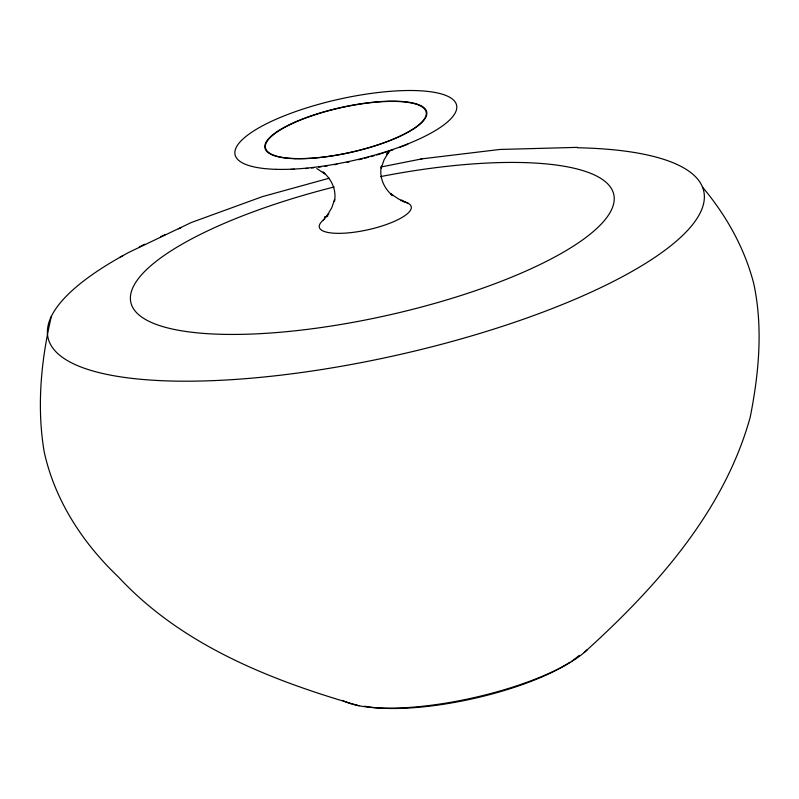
<?xml version="1.0" encoding="UTF-8"?>
<svg xmlns="http://www.w3.org/2000/svg" width="799" height="799" viewBox="0 0 799 799"><rect width="100%" height="100%" fill="white"/><g stroke="black" fill="none" stroke-linecap="round" stroke-linejoin="round"><path stroke-width="1.2" d="M381.383 166.082C378.976 177.248 384.019 188.584 392.689 195.665L390.791 193.797L398.761 199.121L408.219 203.326M51.316 316.474C41.059 360.479 36.664 406.581 44.105 451.385C54.592 500.104 82.677 543.04 118.502 577.058C182.012 645.492 271.28 680.518 359.151 705.787M381.213 168.1L384.079 159.82L389.183 151.401L386.416 154.706L390.102 150.442M328.779 213.713L326.711 216.189L331.765 207.77L334.581 199.49L334.421 201.508C336.769 190.312 331.615 179.026 322.926 171.975L324.823 173.852L316.813 168.539M323.166 220.224L328.679 213.812M584.229 652.493C655.49 588.094 724.004 511.809 750.211 417.188C758.91 373.263 763.245 327.52 753.687 283.365C744.428 247.66 726.121 215.221 702.481 187.086M120.07 257.228L128.339 252.624L191.311 222.512L262.402 196.634L329.198 178.207M327.73 216.07L324.414 217.278L327.55 216.139M381.013 166.991L422.112 158.821L499.834 149.463L577.397 147.366M420.693 159.101L422.112 158.821M400.549 200.549L402.916 200.479L400.728 200.519M402.456 201.448A47.091 13.064 -12.6 0 1 397.682 219.805A47.091 13.064 -12.6 0 1 337.757 233.338A47.091 13.064 -12.6 0 1 324.664 219.026M380.474 176.619A247.42 68.614 -12.6 0 1 585.387 237.862A247.42 68.614 -12.6 0 1 175.121 329.617A247.42 68.614 -12.6 0 1 334.162 186.976M577.417 147.755A335.95 93.163 -12.6 0 1 633.148 270.781A335.95 93.163 -12.6 0 1 168.949 380.953A335.95 93.163 -12.6 0 1 122.956 255.61M139.316 246.941A335.95 93.163 -12.6 0 1 144.729 244.234M160.569 236.724A335.95 93.163 -12.6 0 1 165.263 234.596M178.457 228.854A335.95 93.163 -12.6 0 1 180.904 227.825M407.899 144.14A108.794 30.172 -12.6 0 1 400.109 147.196M393.068 149.743A108.794 30.172 -12.6 0 1 384.589 152.569M383.47 152.919A108.794 30.172 -12.6 0 1 376.599 154.996M374.262 155.675A108.794 30.172 -12.6 0 1 370.716 156.664M368.339 157.303A108.794 30.172 -12.6 0 1 364.763 158.242M362.376 158.851A108.794 30.172 -12.6 0 1 358.791 159.73M349.173 161.907A108.794 30.172 -12.6 0 1 346.746 162.417M337.018 164.304A108.794 30.172 -12.6 0 1 334.611 164.734M327.36 165.912A108.794 30.172 -12.6 0 1 324.883 166.292M321.178 166.811A108.794 30.172 -12.6 0 1 318.711 167.131M313.827 167.72A108.794 30.172 -12.6 0 1 311.41 167.99M307.845 168.339A108.794 30.172 -12.6 0 1 305.498 168.549M294.491 169.268A108.794 30.172 -12.6 0 1 290.866 169.398M579.205 655.4A127.431 35.336 -12.6 0 1 572.154 660.803M570.126 662.171A127.431 35.336 -12.6 0 1 364.634 706.206M587.415 649.547A133.663 37.064 -12.6 0 1 465.867 699.395A133.663 37.064 -12.6 0 1 342.801 700.463M295.35 158.552A82.297 22.821 -12.6 0 0 425.348 117.253A82.297 22.821 -12.6 0 0 316.803 114.197A82.297 22.821 -12.6 0 0 295.35 158.552M295.011 158.701A82.846 22.971 -12.6 0 0 425.877 117.113A82.846 22.971 -12.6 0 0 316.604 114.047A82.846 22.971 -12.6 0 0 295.011 158.701M276.204 169.328A113.498 31.471 -12.6 0 0 455.48 112.369A113.498 31.471 -12.6 0 0 305.787 108.165A113.498 31.471 -12.6 0 0 276.204 169.328"/></g></svg>
